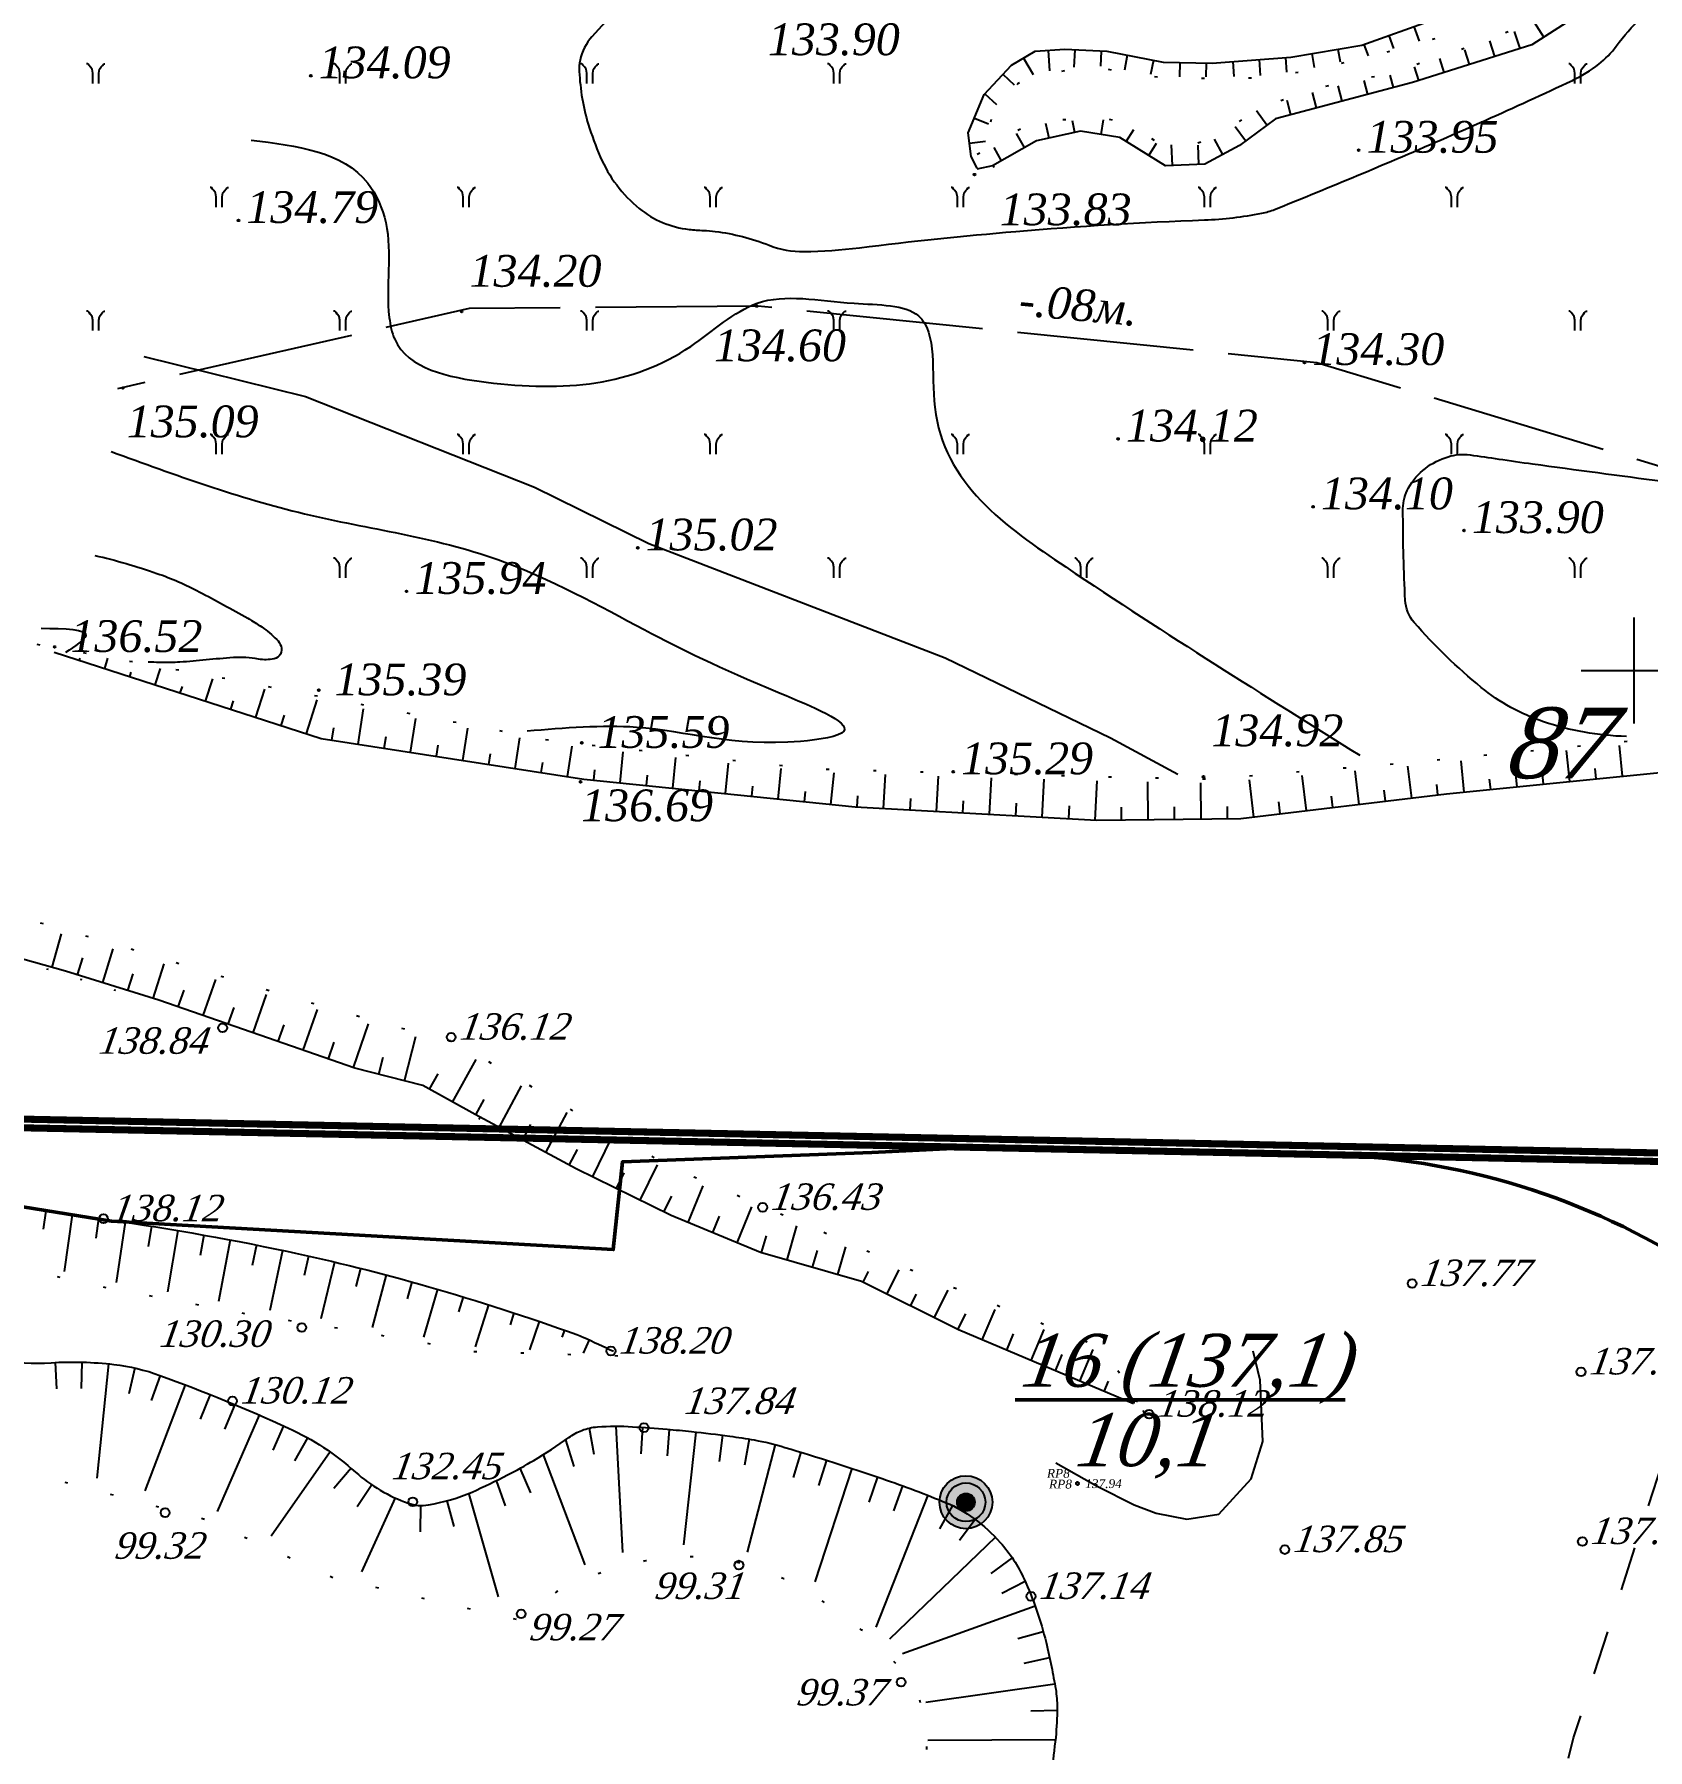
# Model space of a CAD drawing. Header units: millimetres. Extents: x 1400 to 4853, y -623 to 1865.
# Drawn here: x 3026 to 3080.8, y 1696.6 to 1754.9 of the extents above; entities that cross this region are included whole.
import ezdxf
from ezdxf.enums import TextEntityAlignment as Align

# ---------------------------------------------------------------- set-up
doc = ezdxf.new("R2010")
doc.units = ezdxf.units.MM
for name, pattern in [('ADOT1', [1.6, 0.1, -1.5]), ('AHIDDEN2', [3, 1.5, -1.5]), ('KONTUR', [1.5, 0, -1.5])]:
    doc.linetypes.add(name, pattern=pattern)
for name, color, linetype in [('01_Північ', 7, 'Continuous'), ('02_Горизонт_100', 7, 'Continuous'), ('02_Горизонт_112', 7, 'Continuous'), ('CONT-MNR', 7, 'Continuous'), ('NOMERA', 7, 'Continuous'), ('ВЫСОТЫ', 7, 'Continuous'), ('Карьер', 7, 'Continuous'), ('кресты', 7, 'Continuous'), ('НОМЕРА', 7, 'Continuous'), ('ПИКЕТЫ', 7, 'Continuous'), ('РАСТИТ', 7, 'Continuous'), ('Скважины', 7, 'Continuous'), ('ТОЧКИ', 7, 'Continuous')]:
    doc.layers.add(name, color=color, linetype=linetype)
doc.styles.add('grad', font='timesi.ttf')
doc.styles.add('russ', font='timesi.ttf')
doc.styles.add('universw', font='timesi.ttf', dxfattribs={"oblique": 10})

# ---------------------------------------------------------------- blocks, each defined once
blk = doc.blocks.new('A$C29341465')
at = {"color": 0, "linetype": 'ByBlock', "lineweight": -2}
for p, q in [((0.5, 1.25), (0, 1.25)), ((1.24, 2), (1.24, 2.5)), ((1.24, 0.5), (1.24, 0)), ((2, 1.25), (2.5, 1.25))]:
    blk.add_line(p, q, dxfattribs=at)
blk.add_circle((1.24, 1.25), 0.75, dxfattribs=at)
blk = doc.blocks.new('point_s')
at = {"color": 0, "xscale": 0.2, "yscale": 0.2, "zscale": 0.2}
blk.add_blockref('A$C29341465', (-0.25, -0.25), dxfattribs=at)
at = {"layer": 'NOMERA', "color": 1, "style": 'russ'}
blk.add_attdef('NN', text='', height=1, dxfattribs=at).set_placement((-2.16, 0.35), align=Align.BOTTOM_CENTER)
at = {"layer": 'ВЫСОТЫ', "color": 1, "style": 'russ'}
blk.add_attdef('H_VER', (0.88, -0.52), '', height=1, dxfattribs=at)
at = {"layer": 'ВЫСОТЫ', "color": 0, "style": 'russ'}
blk.add_attdef('H_ZEM', (1.19, -1.98), '', height=1, dxfattribs=at)
at = {"layer": 'НОМЕРА', "color": 1, "linetype": 'Continuous', "style": 'russ'}
blk.add_attdef('NAZV', text='', height=1, dxfattribs=at).set_placement((-0.62, -0.07), align=Align.MIDDLE_RIGHT)
at = {"layer": 'ТОЧКИ', "style": 'russ'}
for tag, p in [('T_ST--T_OR', (-0.02, -4.67)), ('H_ST-I-Z', (-0.02, -7.21)), ('S-G_UG-V_UG-V', (0.02, -9.54))]:
    blk.add_attdef(tag, text='', height=1, dxfattribs=at).set_placement(p, align=Align.CENTER)
blk = doc.blocks.new('403')
at = {"color": 0, "linetype": 'Continuous'}
for p, q in [((-0.45, 1.11), (-0.52, 1.11)), ((-0.38, 1.02), (-0.45, 1.11)), ((-0.31, 0.94), (-0.38, 1.02)), ((0.31, 0.94), (0.38, 1.02)), ((0.38, 1.02), (0.45, 1.11)), ((0.45, 1.11), (0.52, 1.11)), ((-0.21, 0.81), (-0.31, 0.94)), ((-0.17, 0.59), (-0.21, 0.81)), ((-0.17, 0), (-0.17, 0.59)), ((0.17, 0.59), (0.21, 0.81)), ((0.17, 0), (0.17, 0.59)), ((0.21, 0.81), (0.31, 0.94))]:
    blk.add_line(p, q, dxfattribs=at)

msp = doc.modelspace()

# ---------------------------------------------------------------- hatches: boundary and pattern name
at = {"layer": 'Скважины', "linetype": 'Continuous'}
for color, points in [(0, [(3058.5379, 1705.0329, 1), (3056.7379, 1705.0329, 1)]), (7, [(3057.9379, 1705.0329, 1), (3057.3379, 1705.0329, 1)])]:
    msp.add_hatch(color=color, dxfattribs=at).paths.add_polyline_path(points)

# ---------------------------------------------------------------- linework, layer by layer
at = {"linetype": 'Continuous'}
for p, q in [((3026.4107, 1723.1822), (3026.3927, 1723.1249)), ((3026.9832, 1723.0025), (3026.9832, 1723.0025)), ((3027.5556, 1722.8227), (3027.5376, 1722.7655)), ((3028.1281, 1722.643), (3028.1281, 1722.643)), ((3028.7005, 1722.4633), (3028.6825, 1722.406)), ((3029.2716, 1722.2794), (3029.2716, 1722.2794)), ((3041.1072, 1718.0956), (3041.0777, 1718.0433)), ((3041.6298, 1717.8009), (3041.6298, 1717.8009)), ((3042.1524, 1717.5061), (3042.123, 1717.4539)), ((3042.6751, 1717.2114), (3042.6751, 1717.2114))]:
    msp.add_line(p, q, dxfattribs=at)
at = {"color": 6, "linetype": 'Continuous', "lineweight": 60, "flags": 128}
msp.add_lwpolyline([(3144.4144, 1622.5005, 0.24, 0.24, 0), (3032.8199, 1555.7907, 0.24, 0.24, 0), (3018.8744, 1523.7908, 0.24, 0.24, 0), (2987.3207, 1481.6199, 0.24, 0.24, 0), (2991.6614, 1385.4672, 0.24, 0.24, 0), (2843.9613, 1431.7361, 0.24, 0.24, 0), (2695.2589, 1447.0788, 0.24, 0.24, 0), (2711.2688, 1628.8933, 0.24, 0.24, 0), (2712.5497, 1675.7396, 0, 0, 0), (2806.1021, 1678.0284, 0.24, 0.24, 0), (2909.7376, 1712.7799, 0.24, 0.24, 0), (2967.6908, 1719.2535, 0.24, 0.24, 0), (3085.4663, 1716.8193, 0.24, 0.24, 0), (3121.1623, 1734.8067, 0.24, 0.24, 0), (3144.4153, 1734.688, 0.24, 0.24, 0)], format="xyseb", dxfattribs=at)
at = {"color": 1, "linetype": 'Continuous', "lineweight": 211, "const_width": 0.24, "flags": 128}
msp.add_lwpolyline([(2712.8418, 1675.4467), (2806.1546, 1677.7296), (2909.8027, 1712.4853), (2967.7044, 1718.9532), (3084.808, 1716.5431), (3133.365, 1615.9104), (3032.5835, 1555.9992), (3018.6133, 1523.9427), (2987.0162, 1481.7136), (2991.3424, 1385.8815), (2844.0222, 1432.0314), (2695.5837, 1447.3469), (2711.5685, 1628.8761)], close=True, dxfattribs=at)
at = {"color": 7, "linetype": 'Continuous', "lineweight": 50, "flags": 128}
msp.add_lwpolyline([(2977.3889, 1715.0719), (2979.1251, 1715.489), (2980.539, 1716.1714), (2990.4178, 1717.3353), (2995.8923, 1718.8328), (3000.4184, 1718.9315), (3006.7358, 1718.3419), (3013.0438, 1717.6714), (3020.1149, 1716.1143), (3023.667, 1715.3858), (3028.5787, 1714.5847), (3045.6437, 1713.6242), (3045.9608, 1716.6074), (3054.4399, 1716.9194), (3057.8919, 1717.0971), (3069.8097, 1716.8518, -0.2823255), (3091.3272, 1703.0323)], format="xyb", dxfattribs=at)
at = {"layer": '01_Північ', "color": 32, "linetype": 'Continuous'}
for p, q in [((3072.0226, 1754.8987), (3072.1825, 1754.4557)), ((3072.8709, 1755.2048), (3073.0507, 1754.7068)), ((3076.4822, 1754.453), (3076.2975, 1755.0381)), ((3077.2887, 1754.8386), (3076.9679, 1755.3394)), ((3060.4363, 1754.3907), (3060.4827, 1753.6942)), ((3061.3365, 1754.4122), (3061.3093, 1753.8262)), ((3062.2374, 1754.3703), (3062.2132, 1753.8504)), ((3063.1263, 1754.2277), (3063.0275, 1753.7153)), ((3069.3991, 1754.2802), (3069.4773, 1753.8152)), ((3070.2884, 1754.4297), (3070.3612, 1753.9969)), ((3071.1743, 1754.5925), (3071.3143, 1754.2046)), ((3074.7621, 1753.9101), (3074.6059, 1754.405)), ((3075.6222, 1754.1815), (3075.4529, 1754.7178)), ((3059.5977, 1754.1306), (3059.9267, 1753.5664)), ((3064.0118, 1754.0569), (3063.9189, 1753.5751)), ((3064.9075, 1753.9822), (3064.8977, 1753.49)), ((3065.8092, 1753.9641), (3065.7998, 1753.4959)), ((3066.709, 1754.0123), (3066.7468, 1753.5089)), ((3067.6084, 1754.0797), (3067.6491, 1753.5362)), ((3068.5077, 1754.1471), (3068.5445, 1753.6559)), ((3073.042, 1753.3672), (3072.8961, 1753.8297)), ((3073.9021, 1753.6386), (3073.751, 1754.1173)), ((3058.8967, 1753.5786), (3059.2836, 1753.2173)), ((3070.4293, 1752.6655), (3070.2908, 1753.1899)), ((3071.3012, 1752.8959), (3071.1758, 1753.3708)), ((3072.1732, 1753.1263), (3072.0607, 1753.552)), ((3058.2811, 1752.9195), (3058.6742, 1752.5524)), ((3068.6855, 1752.2048), (3068.5578, 1752.6879)), ((3069.5574, 1752.4351), (3069.4178, 1752.9633)), ((3057.9267, 1752.0929), (3058.4054, 1751.8964)), ((3060.464, 1751.4108), (3060.3571, 1751.9098)), ((3061.3458, 1751.5996), (3061.2608, 1751.9965)), ((3062.2345, 1751.5285), (3062.3146, 1752.0295)), ((3067.873, 1751.8503), (3067.5134, 1752.3372)), ((3059.6332, 1751.0883), (3059.3615, 1751.564)), ((3063.0898, 1751.2917), (3063.3468, 1751.706)), ((3066.375, 1750.8526), (3066.0892, 1751.377)), ((3067.1476, 1751.3145), (3066.7962, 1751.7902)), ((3057.7631, 1751.2347), (3058.2992, 1751.3018)), ((3058.85, 1750.6411), (3058.5945, 1751.0885)), ((3063.8562, 1750.8163), (3064.1147, 1751.233)), ((3064.6576, 1750.4737), (3064.6295, 1751.1759)), ((3065.5587, 1750.5097), (3065.5325, 1751.1647))]:
    msp.add_line(p, q, dxfattribs=at)
at = {"layer": '01_Північ', "color": 7, "linetype": 'Continuous'}
for p, q in [((3027.4929, 1733.6515), (3027.5193, 1733.7334)), ((3028.3501, 1733.3753), (3028.4624, 1733.7238)), ((3029.2073, 1733.0991), (3029.2558, 1733.2496)), ((3030.0645, 1732.8229), (3030.2431, 1733.3772)), ((3030.9217, 1732.5467), (3030.9922, 1732.7657)), ((3031.7788, 1732.2705), (3032.0237, 1733.0305)), ((3033.4932, 1731.7181), (3033.8009, 1732.673)), ((3032.636, 1731.9943), (3032.7283, 1732.2807)), ((3035.2076, 1731.1657), (3035.5769, 1732.312)), ((3034.3504, 1731.4419), (3034.4632, 1731.7921)), ((3036.9681, 1730.8077), (3037.1548, 1732.0091)), ((3038.7478, 1730.531), (3038.9261, 1731.6778)), ((3036.0782, 1730.9461), (3036.1418, 1731.3556)), ((3037.8579, 1730.6694), (3037.9188, 1731.0608)), ((3040.5276, 1730.2543), (3040.6974, 1731.3465)), ((3042.3074, 1729.9777), (3042.4687, 1731.0153)), ((3039.6377, 1730.3927), (3039.6957, 1730.7659)), ((3041.4175, 1730.116), (3041.4727, 1730.471)), ((3044.0872, 1729.701), (3044.2474, 1730.7316)), ((3045.8753, 1729.4888), (3045.983, 1730.5442)), ((3047.6671, 1729.3059), (3047.7741, 1730.3539)), ((3076.3784, 1729.3551), (3076.273, 1730.4098)), ((3078.1706, 1729.5342), (3078.0656, 1730.5847)), ((3079.9628, 1729.7133), (3079.8583, 1730.7597)), ((3043.1973, 1729.8393), (3043.2496, 1730.1761)), ((3044.9793, 1729.5803), (3045.0154, 1729.9333)), ((3046.7712, 1729.3974), (3046.807, 1729.7479)), ((3049.459, 1729.123), (3049.5652, 1730.1635)), ((3051.2508, 1728.94), (3051.3563, 1729.9732)), ((3053.0427, 1728.7571), (3053.152, 1729.8278)), ((3054.8381, 1728.6197), (3054.9012, 1729.7715)), ((3069.2201, 1728.5419), (3069.0753, 1729.7437)), ((3071.0083, 1728.7574), (3070.8707, 1729.8999)), ((3072.7966, 1728.9729), (3072.666, 1730.0561)), ((3074.5861, 1729.176), (3074.4803, 1730.2348)), ((3077.2745, 1729.4447), (3077.2394, 1729.7955)), ((3079.0667, 1729.6238), (3079.0318, 1729.9733)), ((3048.563, 1729.2144), (3048.5986, 1729.5625)), ((3050.3549, 1729.0315), (3050.3902, 1729.3771)), ((3052.1467, 1728.8486), (3052.1818, 1729.1917)), ((3056.6365, 1728.5212), (3056.7021, 1729.7176)), ((3058.435, 1728.4226), (3058.503, 1729.6638)), ((3060.2335, 1728.3241), (3060.3039, 1729.6099)), ((3062.0319, 1728.2255), (3062.1048, 1729.5562)), ((3063.8329, 1728.2409), (3063.82, 1729.5239)), ((3065.634, 1728.2591), (3065.6216, 1729.49)), ((3067.4319, 1728.3264), (3067.2799, 1729.5876)), ((3071.9024, 1728.8651), (3071.8577, 1729.2361)), ((3073.6907, 1729.0806), (3073.6479, 1729.4353)), ((3075.4822, 1729.2656), (3075.447, 1729.6178)), ((3053.9388, 1728.669), (3053.9595, 1729.0455)), ((3055.7373, 1728.5705), (3055.7588, 1728.9618)), ((3057.5358, 1728.4719), (3057.558, 1728.8782)), ((3059.3342, 1728.3734), (3059.3573, 1728.7945)), ((3061.1327, 1728.2748), (3061.1566, 1728.7109)), ((3062.9324, 1728.2318), (3062.928, 1728.6682)), ((3064.7335, 1728.25), (3064.7292, 1728.669)), ((3066.5345, 1728.2682), (3066.5303, 1728.6875)), ((3068.326, 1728.4342), (3068.2765, 1728.8447)), ((3070.1142, 1728.6496), (3070.0671, 1729.0404))]:
    msp.add_line(p, q, dxfattribs=at)
at = {"layer": '01_Північ', "linetype": 'Continuous'}
for p, q in [((3026.4107, 1723.1822), (3026.3927, 1723.1249)), ((3026.9832, 1723.0025), (3026.9832, 1723.0025)), ((3027.5556, 1722.8227), (3027.5376, 1722.7655)), ((3028.1281, 1722.643), (3028.1281, 1722.643)), ((3028.7005, 1722.4633), (3028.6825, 1722.406)), ((3029.2716, 1722.2794), (3029.2716, 1722.2794)), ((3041.1072, 1718.0956), (3041.0777, 1718.0433)), ((3041.6298, 1717.8009), (3041.6298, 1717.8009)), ((3042.1524, 1717.5061), (3042.123, 1717.4539)), ((3042.6751, 1717.2114), (3042.6751, 1717.2114))]:
    msp.add_line(p, q, dxfattribs=at)
at = {"layer": '01_Північ', "color": 32, "linetype": 'Continuous', "flags": 128}
for points in [[(3058.02, 1750.3838), (3057.8193, 1750.7849), (3057.719, 1751.587), (3058.2541, 1752.8905), (3059.1905, 1753.8932), (3059.9931, 1754.3611), (3060.9963, 1754.428), (3062.4343, 1754.3611), (3064.3405, 1753.9935), (3066.0127, 1753.9601), (3068.688, 1754.1606), (3071.1027, 1754.5667), (3073.5105, 1755.4357), (3075.9518, 1756.1041), (3077.0554, 1756.9063), (3078.0587, 1759.8141), (3078.46, 1762.4211), (3078.9653, 1766.0416), (3079.4335, 1769.317), (3080.0689, 1771.0885), (3081.2059, 1772.5925)], [(3081.5919, 1763.7207), (3080.6292, 1758.8564), (3079.8804, 1757.1459), (3078.9712, 1755.9165), (3076.8853, 1754.5802), (3072.8206, 1753.2973), (3068.1675, 1752.0679), (3066.9374, 1751.1592), (3065.7608, 1750.5178), (3064.4237, 1750.4643), (3062.8727, 1751.4265), (3061.5356, 1751.6403), (3060.038, 1751.3196), (3058.5405, 1750.4643), (3058.0057, 1750.3574)]]:
    msp.add_lwpolyline(points, dxfattribs=at)
at = {"layer": '01_Північ', "color": 32, "linetype": 'ADOT1', "flags": 128}
msp.add_lwpolyline([(3058.594, 1750.4109), (3058.3392, 1751.3839), (3058.5759, 1752.3565), (3059.4175, 1753.2765), (3060.0488, 1753.5394), (3061.8372, 1753.8548), (3063.7309, 1753.5394), (3064.7829, 1753.4342), (3067.5445, 1753.4605), (3069.0436, 1753.6708), (3071.174, 1754.1176), (3073.7089, 1754.8311), (3074.8136, 1755.278), (3076.2075, 1755.6985), (3076.9439, 1756.2505), (3078.2087, 1758.201), (3078.5243, 1759.857), (3079.1304, 1761.6518), (3079.2356, 1763.334), (3079.3934, 1764.9638), (3079.6038, 1766.462), (3079.8931, 1768.1706), (3080.21, 1769.8368), (3080.5519, 1770.8619), (3081.1042, 1771.7556), (3081.7091, 1771.9133), (3081.8143, 1771.703), (3081.4724, 1771.4402), (3081.1568, 1770.4676), (3080.8412, 1768.759), (3081.0775, 1765.438), (3080.867, 1762.5728), (3080.2436, 1759.662), (3079.6173, 1757.3667), (3078.7314, 1756.4077), (3076.7132, 1755.2717), (3074.7823, 1754.5256), (3072.045, 1753.5982), (3069.818, 1753.1577), (3067.4751, 1752.3926), (3066.3848, 1751.558), (3065.4569, 1751.2102), (3064.1346, 1751.2798), (3063.2454, 1751.8328), (3062.3871, 1752.0879), (3060.7168, 1752.0183), (3059.7425, 1751.8792), (3058.6522, 1751.1837), (3057.4228, 1750.5345)], dxfattribs=at)
at = {"layer": '01_Північ', "color": 30}
for points in [[(3046.8503, 1756.6677, 0.0435068), (3044.9198, 1754.856, 0.13163), (3044.5186, 1754.0632, 0.0649124), (3044.4885, 1753.6728, 0.0276191), (3044.5872, 1752.761, 0.0345192), (3044.7954, 1751.8798, 0.0264825), (3045.2044, 1750.7734, 0.1201632), (3046.529, 1749.0169, 0.1449112), (3048.2218, 1748.306, 0.0185046), (3048.715, 1748.27, -0.0228942), (3049.1133, 1748.2374, -0.0618839), (3050.9446, 1747.7679, 0.0975804), (3052.1308, 1747.552, 0.0271976), (3054.0139, 1747.682, -0.0095959), (3059.3314, 1748.2374, -0.0120906), (3065.7489, 1748.6275, 0.0396735), (3067.6979, 1748.8543, 0.0469697), (3068.1352, 1748.9843, 0.0047523), (3072.2926, 1750.7048, 0.0091386), (3078.2647, 1753.373, 0.0569595), (3079.161, 1753.9252, 0.0685233), (3079.7533, 1754.5386, -0.0454187), (3080.6011, 1755.5016, -0.0370929)], [(3080.1017, 1731.0657, -0.0755276), (3077.2774, 1731.5663, -0.0897721), (3075.1608, 1732.7371, -0.0423221), (3072.8825, 1734.9414, -0.1683628), (3072.5763, 1735.6999, -0.0059441), (3072.5199, 1737.1742, -0.0062078), (3072.5003, 1738.5868, -0.0003735), (3072.5002, 1738.7327, -0.0006643), (3072.5003, 1738.8147, -0.1268445), (3072.6829, 1739.5154, -0.1035841), (3073.2604, 1740.1822, -0.0900654), (3074.04, 1740.5791, -0.1063842), (3074.7807, 1740.638, -0.0042274), (3075.7543, 1740.4997, 0.0035636), (3076.9091, 1740.3341, 0.001242), (3081.3405, 1739.7421, 0.0269688)], [(3028.0146, 1737.2205, -0.0270873), (3030.1291, 1736.6115, -0.0380333), (3031.5671, 1735.9855, -0.0065971), (3033.2164, 1735.0849, -0.0221836), (3033.6908, 1734.7892, -0.0458786), (3034.2007, 1734.3655, -0.1118711), (3034.3473, 1734.1331, -0.2130483), (3034.3261, 1733.8683, -0.2143084), (3034.1156, 1733.7086, -0.1039503), (3033.5777, 1733.6981, 0.0650815), (3032.7255, 1733.7472, 0.0063573), (3031.8, 1733.6683, -0.0066165), (3030.9106, 1733.5929, -0.0178412), (3030.5789, 1733.581, -0.0079005), (3029.8295, 1733.5929)]]:
    msp.add_lwpolyline(points, format="xyb", dxfattribs=at)
at = {"layer": '01_Північ', "color": 7, "linetype": 'Continuous'}
for points in [[(3040.7398, 1745.6159), (3037.9091, 1744.9704)], [(3043.8363, 1745.641), (3040.7398, 1745.6159)], [(3050.5606, 1745.6956), (3045.0363, 1745.6508)], [(3051.0337, 1745.6477), (3050.5606, 1745.6956)], [(3058.1971, 1744.9227), (3052.2276, 1745.5269)], [(3036.7391, 1744.7035), (3030.8893, 1743.3695)], [(3065.3605, 1744.1977), (3059.391, 1744.8019)], [(3069.5668, 1743.772), (3066.5544, 1744.0769)], [(3072.4115, 1742.9109), (3069.5668, 1743.772)], [(3029.7194, 1743.1026), (3028.7907, 1742.8908)], [(3079.3027, 1740.8248), (3073.5601, 1742.5632)], [(3086.1939, 1738.7388), (3080.4512, 1740.4772)]]:
    msp.add_lwpolyline(points, dxfattribs=at)
at = {"layer": '01_Північ', "color": 30}
msp.add_lwpolyline([(3029.682, 1743.9881), (3035.1811, 1742.6295), (3042.9664, 1739.5419), (3046.8591, 1737.6275), (3056.9306, 1733.7371), (3062.5533, 1731.0199), (3064.8395, 1729.7849)], dxfattribs=at)
at = {"layer": '01_Північ', "color": 7, "linetype": 'ADOT1', "flags": 128}
msp.add_lwpolyline([(3026.0453, 1734.2026), (3032.4934, 1733.0348), (3043.6153, 1730.9155), (3052.5301, 1729.964), (3062.094, 1729.7045), (3065.9615, 1729.6193), (3072.7125, 1730.1816), (3083.3778, 1731.2196), (3086.7966, 1731.5224), (3092.8119, 1731.0899), (3095.2786, 1730.9169), (3097.4424, 1729.2301)], dxfattribs=at)
at = {"layer": '01_Північ', "color": 7, "linetype": 'Continuous', "flags": 128}
msp.add_lwpolyline([(3026.6358, 1733.9277), (3035.7129, 1731.0029), (3044.6412, 1729.6148), (3053.8671, 1728.6729), (3062.0756, 1728.2231), (3066.9862, 1728.2727), (3073.98, 1729.1155), (3085.8989, 1730.3065), (3089.4702, 1730.5048), (3096.9104, 1729.1168)], dxfattribs=at)
at = {"layer": '01_Північ', "linetype": 'AHIDDEN2', "flags": 128}
msp.add_lwpolyline([(3128.0151, 1607.5797), (3120.4457, 1609.0592), (3110.5727, 1610.4564), (3100.5351, 1612.4289), (3094.529, 1614.0727), (3089.0522, 1615.4615), (3080.7643, 1623.2149), (3070.3802, 1629.9189), (3064.2068, 1634.7074), (3063.5531, 1635.2153), (3064.8604, 1642.1078), (3068.1133, 1657.9445), (3071.9456, 1671.9814), (3078.3015, 1697.0208), (3084.2395, 1715.409)], dxfattribs=at)
at = {"layer": '01_Північ', "color": 7}
for centre in [(3035.3607, 1753.5301, 40.227), (3070.9937, 1751.0001, 40.185), (3057.9293, 1750.1695, 40.149), (3032.8995, 1748.6106, 40.437), (3040.491, 1745.5157, 40.26), (3050.5255, 1745.698, 40.38), (3069.1499, 1743.7822, 40.29), (3028.9645, 1742.9133, 40.527), (3062.8112, 1741.1813, 40.17), (3069.4431, 1738.8758, 40.23), (3074.5757, 1738.0689, 40.17), (3046.4768, 1737.479, 40.506), (3038.6159, 1736.0014, 40.782), (3026.6487, 1734.1122, 40.956), (3035.6285, 1732.6398, 40.617), (3044.5732, 1730.8518, 40.677), (3057.2067, 1729.868, 40.587), (3044.5334, 1729.5236, 41.007), (3065.7171, 1729.6948, 40.476)]:
    msp.add_circle(centre, 0.03, dxfattribs=at)
at = {"layer": '01_Північ', "color": 7, "linetype": 'Continuous'}
for centre in [(3072.8099, 1712.4682), (3078.5549, 1709.4635)]:
    msp.add_circle(centre, 0.15, dxfattribs=at)
at = {"layer": '01_Північ', "color": 30}
for points in [[(3033.3305, 1751.3426), (3037.2965, 1749.8791), (3037.9067, 1748.5375), (3038.0287, 1745.3055), (3038.2117, 1744.5737), (3041.3236, 1743.1101), (3048.2794, 1744.3298), (3050.5369, 1745.7933), (3053.8318, 1745.7933), (3056.0284, 1745.3665), (3056.5775, 1742.2564), (3061.0317, 1736.8291), (3071.0383, 1730.4261)], [(3028.5717, 1740.7547), (3035.1449, 1738.6369), (3041.7181, 1737.0809), (3046.6912, 1734.7038), (3051.3184, 1732.5428), (3053.4807, 1731.2462), (3052.0103, 1730.9005), (3046.4318, 1731.3759), (3042.7127, 1731.2462)]]:
    msp.add_spline(points, degree=3, dxfattribs=at)
at = {"layer": '01_Північ'}
msp.add_spline([(3026.1933, 1734.7471), (3027.7068, 1734.4877), (3027.0149, 1733.9259)], degree=3, dxfattribs=at)
at = {"layer": '02_Горизонт_100', "color": 0, "linetype": 'Continuous'}
for p, q in [((3026.6636, 1709.7839), (3026.7085, 1708.8851)), ((3027.5702, 1709.7951), (3027.5474, 1708.8954)), ((3028.4751, 1709.738), (3028.0821, 1705.8486)), ((3029.3704, 1709.5973), (3029.1737, 1708.719)), ((3030.2399, 1709.3418), (3029.9313, 1708.4963)), ((3031.0894, 1709.0244), (3029.7112, 1705.4193)), ((3031.934, 1708.6941), (3031.5998, 1707.8585)), ((3032.7735, 1708.351), (3032.4266, 1707.5205)), ((3033.6076, 1707.9951), (3032.1806, 1704.7199)), ((3034.4362, 1707.6266), (3034.0642, 1706.8071)), ((3045.733, 1707.6176), (3045.9639, 1703.3278)), ((3046.6427, 1707.5769), (3046.5807, 1706.679)), ((3035.2481, 1707.2232), (3034.8092, 1706.4375)), ((3044.017, 1707.1502), (3044.3001, 1706.2514)), ((3044.8261, 1707.5531), (3044.9833, 1706.6643)), ((3047.5509, 1707.5079), (3047.4757, 1706.6111)), ((3048.4574, 1707.4197), (3048.0373, 1703.5899)), ((3049.3618, 1707.3117), (3049.2465, 1706.4191)), ((3050.263, 1707.1798), (3050.113, 1706.2924)), ((3051.154, 1706.9922), (3050.1957, 1703.3303)), ((3036.0165, 1706.7421), (3034.0153, 1703.8756)), ((3043.2584, 1706.6463), (3044.673, 1702.9046)), ((3052.0273, 1706.7335), (3051.7621, 1705.8734)), ((3052.8964, 1706.461), (3052.6231, 1705.6035)), ((3036.7329, 1706.1867), (3036.1466, 1705.5039)), ((3042.4726, 1706.1859), (3042.8319, 1705.3566)), ((3053.7629, 1706.1803), (3052.4944, 1702.3272)), ((3054.6267, 1705.8913), (3054.3372, 1705.0392)), ((3037.4401, 1705.6202), (3036.9346, 1704.8755)), ((3040.7363, 1705.3034), (3041.7284, 1701.8167)), ((3041.664, 1705.7668), (3041.9671, 1704.9128)), ((3056.3385, 1705.2687), (3054.5793, 1700.784)), ((3055.4863, 1705.5902), (3055.1789, 1704.7444)), ((3038.2301, 1705.1771), (3037.0887, 1702.6616)), ((3039.0939, 1704.9231), (3039.0735, 1704.0233)), ((3039.9842, 1705.0817), (3040.2198, 1704.2131)), ((3057.1797, 1704.9198), (3056.7379, 1704.1329)), ((3057.957, 1704.448), (3057.4175, 1703.7276)), ((3058.6394, 1703.846), (3055.0435, 1700.3741)), ((3059.2131, 1703.1401), (3058.487, 1702.6069)), ((3059.6521, 1702.3434), (3058.8531, 1701.9255)), ((3059.9934, 1701.4992), (3055.4785, 1699.8736)), ((3060.2686, 1700.6311), (3059.4009, 1700.3923)), ((3060.4824, 1699.7458), (3059.6031, 1699.5538)), ((3060.659, 1698.8523), (3056.2731, 1698.2255)), ((3060.7405, 1697.9469), (3059.8402, 1697.9274))]:
    msp.add_line(p, q, dxfattribs=at)
at = {"layer": '02_Горизонт_100', "color": 0, "linetype": 'Continuous', "flags": 128}
msp.add_lwpolyline([(3040.8414, 1705.3758, 0.0115484), (3042.0488, 1705.9607, 0.0151859), (3042.942, 1706.4539, 0.0222164), (3044.1352, 1707.2345, -0.0627027), (3044.5804, 1707.4768, -0.0756513), (3045.104, 1707.5951, -0.0337718), (3046.3008, 1707.5996, -0.0043913), (3047.4752, 1707.5142, -0.0061824), (3048.3079, 1707.4359, -0.0068944), (3049.6056, 1707.2796, -0.0106985), (3050.4379, 1707.1495, -0.0291868), (3051.4846, 1706.8991, -0.009037), (3054.7911, 1705.8353, -0.0077918), (3055.9165, 1705.431, -0.0082862), (3056.962, 1705.017, -0.0597248), (3057.9087, 1704.4837, -0.0534586), (3058.8053, 1703.6666, -0.073927), (3059.6175, 1702.4197, -0.0482176), (3060.3618, 1700.2704, -0.0086236), (3060.5455, 1699.4479, -0.0092406), (3060.6895, 1698.6746, -0.0414148), (3060.741, 1698.0531, -0.0253805), (3060.6895, 1697.0378)], format="xyb", dxfattribs=at)
at = {"layer": '02_Горизонт_100', "color": 0, "linetype": 'ADOT1', "flags": 128}
msp.add_lwpolyline([(3056.3066, 1696.6287, 0.0686668), (3056.0679, 1698.3052, 0.1138179), (3055.5693, 1699.2065, 0.0165189), (3054.4867, 1700.3344, 0.0306951), (3053.849, 1700.8842, 0.0115681), (3052.8365, 1701.6177, 0.0172101), (3052.1286, 1702.0708, 0.0371353), (3051.1302, 1702.5664, 0.03235), (3049.9167, 1702.971, 0.048237), (3048.7677, 1703.1574, 0.0403475), (3047.3771, 1703.1347, 0.0359992), (3046.6055, 1703.0031, 0.0156992), (3044.8785, 1702.5209, 0.0552251), (3043.8944, 1702.0885, 0.0362904), (3042.5437, 1701.1706)], format="xyb", dxfattribs=at)
at = {"layer": '02_Горизонт_100', "flags": 128}
msp.add_lwpolyline([(3060.6971, 1696.9578), (3056.3458, 1696.9304)], dxfattribs=at)
at = {"layer": '02_Горизонт_100', "color": 7, "linetype": 'Continuous'}
for centre in [(3035.0527, 1710.9737), (3032.6967, 1708.4738), (3046.6893, 1707.5689), (3030.4049, 1704.6779), (3038.827, 1705.0484), (3049.9185, 1702.8966), (3059.8494, 1701.8328), (3042.5123, 1701.2362), (3055.4337, 1698.9141)]:
    msp.add_circle(centre, 0.15, dxfattribs=at)
at = {"layer": '02_Горизонт_112', "color": 0, "linetype": 'Continuous'}
for p, q in [((3026.6636, 1709.7839), (3026.7085, 1708.8851)), ((3027.5702, 1709.7951), (3027.5474, 1708.8954)), ((3028.4751, 1709.738), (3028.0821, 1705.8486)), ((3029.3704, 1709.5973), (3029.1737, 1708.719)), ((3030.2399, 1709.3418), (3029.9313, 1708.4963)), ((3031.0894, 1709.0244), (3029.7112, 1705.4193)), ((3031.934, 1708.6941), (3031.5998, 1707.8585)), ((3032.7735, 1708.351), (3032.4266, 1707.5205)), ((3033.6076, 1707.9951), (3032.1806, 1704.7199)), ((3034.4362, 1707.6266), (3034.0642, 1706.8071)), ((3045.733, 1707.6176), (3045.9639, 1703.3278)), ((3046.6427, 1707.5769), (3046.5807, 1706.679)), ((3035.2481, 1707.2232), (3034.8092, 1706.4375)), ((3044.017, 1707.1502), (3044.3001, 1706.2514)), ((3044.8261, 1707.5531), (3044.9833, 1706.6643)), ((3047.5509, 1707.5079), (3047.4757, 1706.6111)), ((3048.4574, 1707.4197), (3048.0373, 1703.5899)), ((3049.3618, 1707.3117), (3049.2465, 1706.4191)), ((3050.263, 1707.1798), (3050.113, 1706.2924)), ((3051.154, 1706.9922), (3050.1957, 1703.3303)), ((3036.0165, 1706.7421), (3034.0153, 1703.8756)), ((3043.2584, 1706.6463), (3044.673, 1702.9046)), ((3052.0273, 1706.7335), (3051.7621, 1705.8734)), ((3052.8964, 1706.461), (3052.6231, 1705.6035)), ((3036.7329, 1706.1867), (3036.1466, 1705.5039)), ((3042.4726, 1706.1859), (3042.8319, 1705.3566)), ((3053.7629, 1706.1803), (3052.4944, 1702.3272)), ((3054.6267, 1705.8913), (3054.3372, 1705.0392)), ((3037.4401, 1705.6202), (3036.9346, 1704.8755)), ((3040.7363, 1705.3034), (3041.7284, 1701.8167)), ((3041.664, 1705.7668), (3041.9671, 1704.9128)), ((3056.3385, 1705.2687), (3054.5793, 1700.784)), ((3055.4863, 1705.5902), (3055.1789, 1704.7444)), ((3038.2301, 1705.1771), (3037.0887, 1702.6616)), ((3039.0939, 1704.9231), (3039.0735, 1704.0233)), ((3039.9842, 1705.0817), (3040.2198, 1704.2131)), ((3057.1797, 1704.9198), (3056.7379, 1704.1329)), ((3057.957, 1704.448), (3057.4175, 1703.7276)), ((3058.6394, 1703.846), (3055.0435, 1700.3741)), ((3059.2131, 1703.1401), (3058.487, 1702.6069)), ((3059.6521, 1702.3434), (3058.8531, 1701.9255)), ((3059.9934, 1701.4992), (3055.4785, 1699.8736)), ((3060.2686, 1700.6311), (3059.4009, 1700.3923)), ((3060.4824, 1699.7458), (3059.6031, 1699.5538)), ((3060.659, 1698.8523), (3056.2731, 1698.2255)), ((3060.7405, 1697.9469), (3059.8402, 1697.9274))]:
    msp.add_line(p, q, dxfattribs=at)
at = {"layer": '02_Горизонт_112', "color": 0, "linetype": 'Continuous', "flags": 128}
for points in [[(3040.8414, 1705.3758, 0.0115484), (3042.0488, 1705.9607, 0.0151859), (3042.942, 1706.4539, 0.0222164), (3044.1352, 1707.2345, -0.0627027), (3044.5804, 1707.4768, -0.0756513), (3045.104, 1707.5951, -0.0337718), (3046.3008, 1707.5996, -0.0043913), (3047.4752, 1707.5142, -0.0061824), (3048.3079, 1707.4359, -0.0068944), (3049.6056, 1707.2796, -0.0106985), (3050.4379, 1707.1495, -0.0291868), (3051.4846, 1706.8991, -0.009037), (3054.7911, 1705.8353, -0.0077918), (3055.9165, 1705.431, -0.0082862), (3056.962, 1705.017, -0.0597248), (3057.9087, 1704.4837, -0.0534586), (3058.8053, 1703.6666, -0.073927), (3059.6175, 1702.4197, -0.0482176), (3060.3618, 1700.2704, -0.0086236), (3060.5455, 1699.4479, -0.0092406), (3060.6895, 1698.6746, -0.0414148), (3060.741, 1698.0531, -0.0253805), (3060.6895, 1697.0378)], [(3060.6895, 1697.0378, 0.0177666), (3060.4653, 1694.6173, 0.0310361)]]:
    msp.add_lwpolyline(points, format="xyb", dxfattribs=at)
at = {"layer": '02_Горизонт_112', "color": 0, "linetype": 'ADOT1', "flags": 128}
msp.add_lwpolyline([(3056.3066, 1696.6287, 0.0686668), (3056.0679, 1698.3052, 0.1138179), (3055.5693, 1699.2065, 0.0165189), (3054.4867, 1700.3344, 0.0306951), (3053.849, 1700.8842, 0.0115681), (3052.8365, 1701.6177, 0.0172101), (3052.1286, 1702.0708, 0.0371353), (3051.1302, 1702.5664, 0.03235), (3049.9167, 1702.971, 0.048237), (3048.7677, 1703.1574, 0.0403475), (3047.3771, 1703.1347, 0.0359992), (3046.6055, 1703.0031, 0.0156992), (3044.8785, 1702.5209, 0.0552251), (3043.8944, 1702.0885, 0.0362904), (3042.5437, 1701.1706)], format="xyb", dxfattribs=at)
at = {"layer": '02_Горизонт_112', "flags": 128}
msp.add_lwpolyline([(3060.6971, 1696.9578), (3056.3458, 1696.9304)], dxfattribs=at)
at = {"layer": '02_Горизонт_112', "color": 7, "linetype": 'Continuous'}
for centre in [(3035.0527, 1710.9737), (3032.6967, 1708.4738), (3046.6893, 1707.5689), (3030.4049, 1704.6779), (3038.827, 1705.0484), (3049.9185, 1702.8966), (3059.8494, 1701.8328), (3042.5123, 1701.2362), (3055.4337, 1698.9141)]:
    msp.add_circle(centre, 0.15, dxfattribs=at)
at = {"layer": 'CONT-MNR', "color": 30, "linetype": 'Continuous', "elevation": 41.4, "flags": 128}
msp.add_lwpolyline([(3060.6943, 1706.3728), (3062.1048, 1705.5747), (3063.3623, 1704.9464), (3064.1101, 1704.6578), (3065.1467, 1704.454), (3066.2343, 1704.6238), (3067.3388, 1705.8294), (3067.7297, 1707.1029), (3067.6438, 1709.1847), (3067.4059, 1710.1695)], dxfattribs=at)
at = {"layer": 'Карьер', "linetype": 'Continuous'}
for p, q in [((3026.5597, 1723.2191), (3026.878, 1724.3606)), ((3027.423, 1722.965), (3027.6018, 1723.5377)), ((3028.2821, 1722.6968), (3028.6426, 1723.8514)), ((3030.0004, 1722.1604), (3030.3677, 1723.3372)), ((3029.1412, 1722.4286), (3029.32, 1723.0013)), ((3031.7034, 1721.5778), (3032.1291, 1722.8088)), ((3030.8528, 1721.872), (3031.0489, 1722.439)), ((3033.4046, 1720.9896), (3033.8546, 1722.2911)), ((3032.554, 1721.2837), (3032.7501, 1721.8508)), ((3035.1054, 1720.4003), (3035.5863, 1721.7878)), ((3034.255, 1720.695), (3034.4515, 1721.2619)), ((3036.8061, 1719.8108), (3037.3198, 1721.2931)), ((3035.9557, 1720.1056), (3036.1522, 1720.6725)), ((3038.5482, 1719.3587), (3038.9342, 1720.8614)), ((3037.6765, 1719.5826), (3037.8258, 1720.1638)), ((3040.1824, 1718.6367), (3040.9834, 1720.08)), ((3039.3955, 1719.0734), (3039.6866, 1719.598)), ((3040.9695, 1718.2002), (3041.2537, 1718.7286)), ((3041.7621, 1717.7738), (3042.5221, 1719.1868)), ((3043.3473, 1716.9211), (3044.0798, 1718.283)), ((3042.5547, 1717.3475), (3042.8389, 1717.8759)), ((3044.1399, 1716.4948), (3044.4241, 1717.0232)), ((3044.9434, 1716.0897), (3045.5888, 1717.4086)), ((3046.5603, 1715.2986), (3047.1499, 1716.5037)), ((3045.7519, 1715.6942), (3046.0156, 1716.2331)), ((3048.1934, 1714.5436), (3048.707, 1715.7884)), ((3047.3687, 1714.9031), (3047.6324, 1715.442)), ((3049.0253, 1714.2003), (3049.2542, 1714.755)), ((3049.8573, 1713.857), (3050.3619, 1715.0799)), ((3050.6905, 1713.5175), (3050.8567, 1714.094)), ((3051.5554, 1713.2683), (3051.8893, 1714.4272)), ((3052.4202, 1713.0191), (3052.5863, 1713.5956)), ((3053.285, 1712.7699), (3053.5568, 1713.7133)), ((3054.1456, 1712.51), (3054.3288, 1712.8768)), ((3054.9508, 1712.1079), (3055.3654, 1712.938)), ((3056.5611, 1711.3035), (3057.0285, 1712.2393)), ((3055.7559, 1711.7057), (3055.9581, 1712.1104)), ((3057.3662, 1710.9014), (3057.6343, 1711.4381)), ((3058.1948, 1710.55), (3058.6315, 1711.5855)), ((3059.024, 1710.2003), (3059.2572, 1710.7531)), ((3059.8533, 1709.8505), (3060.2985, 1710.906)), ((3060.6825, 1709.5007), (3060.9157, 1710.0536)), ((3061.5118, 1709.151), (3061.9655, 1710.2266)), ((3062.341, 1708.8012), (3062.4868, 1709.1467)), ((3063.1703, 1708.4514), (3063.2326, 1708.5991)), ((3063.4332, 1708.4304), (3063.445, 1708.4584))]:
    msp.add_line(p, q, dxfattribs=at)
at = {"layer": 'Карьер', "color": 7, "linetype": 'Continuous'}
for p, q in [((3026.3488, 1714.9341), (3026.2538, 1714.3149)), ((3027.2456, 1714.8011), (3026.97, 1712.8785)), ((3028.1436, 1714.6768), (3028.0535, 1714.0118)), ((3029.0413, 1714.5504), (3028.7419, 1712.5006)), ((3029.9376, 1714.4147), (3029.8293, 1713.7235)), ((3030.8325, 1714.2696), (3030.4825, 1712.1808)), ((3031.7258, 1714.1151), (3031.6012, 1713.4166)), ((3032.6174, 1713.9513), (3032.2213, 1711.8575)), ((3033.5073, 1713.7781), (3033.3684, 1713.0835)), ((3034.3953, 1713.5956), (3033.9636, 1711.5494)), ((3035.2812, 1713.4031), (3035.1323, 1712.7383)), ((3036.1646, 1713.1994), (3035.7059, 1711.2668)), ((3037.0453, 1712.9844), (3036.8897, 1712.3641)), ((3037.9232, 1712.7582), (3037.4507, 1710.9715)), ((3038.7981, 1712.5209), (3038.6396, 1711.9509)), ((3039.67, 1712.2726), (3039.197, 1710.6485)), ((3040.539, 1712.0141), (3040.3842, 1711.5043)), ((3041.405, 1711.7459), (3040.9543, 1710.3194)), ((3042.2679, 1711.468), (3042.1363, 1711.0672)), ((3043.1276, 1711.1803), (3042.7974, 1710.2116)), ((3043.984, 1710.883), (3043.8984, 1710.6409)), ((3044.827, 1710.5513), (3044.6198, 1710.099))]:
    msp.add_line(p, q, dxfattribs=at)
at = {"layer": 'Карьер', "linetype": 'KONTUR', "flags": 128}
msp.add_lwpolyline([(3063.7148, 1708.0656), (3062.3469, 1710.2331), (3056.4508, 1712.6362), (3047.5359, 1716.4529), (3043.7152, 1718.6676), (3040.2248, 1720.6937), (3038.1493, 1721.212), (3034.5174, 1722.2487), (3028.985, 1723.9087), (3024.7398, 1725.1338), (3021.5795, 1725.7935), (3019.4097, 1725.7935), (3016.3437, 1724.3799)], dxfattribs=at)
at = {"layer": 'Карьер', "flags": 128}
msp.add_lwpolyline([(3063.3326, 1708.383), (3057.3906, 1710.8892), (3054.0895, 1712.5381), (3050.6563, 1713.5274), (3047.6193, 1714.7805), (3044.3842, 1716.3634), (3040.951, 1718.2101), (3039.1684, 1719.1994), (3036.8576, 1719.793), (3033.6225, 1720.9142), (3030.1893, 1722.1014), (3027.0202, 1723.0907), (3024.1813, 1723.8821), (3021.4083, 1724.146), (3018.2392, 1724.146), (3016.7867, 1723.8821)], dxfattribs=at)
at = {"layer": 'Карьер', "color": 7, "linetype": 'Continuous', "flags": 128}
msp.add_lwpolyline([(3021.3482, 1715.8423, 0.0184092), (3028.0555, 1714.6886, -0.0190363), (3034.5406, 1713.5648, -0.0174732), (3039.3677, 1712.36, -0.0164324), (3044.4017, 1710.7341, -0.0202456), (3044.6245, 1710.6437, -0.0043081), (3045.6486, 1710.1679)], format="xyb", dxfattribs=at)
at = {"layer": 'Карьер', "color": 7, "linetype": 'ADOT1', "flags": 128}
msp.add_lwpolyline([(2958.4767, 1711.2395), (2962.5076, 1710.9711), (2967.7284, 1711.0861), (2971.8744, 1710.1274), (2975.1375, 1709.5905), (2979.1299, 1710.0507), (2985.2338, 1710.856), (2989.8404, 1711.3929), (2993.6524, 1712.0481), (2996.3013, 1712.7001), (2998.9885, 1712.9685), (3002.098, 1713.1602), (3005.4515, 1713.2729), (3011.5937, 1713.4263), (3016.3155, 1713.6948), (3019.3482, 1713.8481), (3023.5844, 1713.4242), (3028.4982, 1712.3121), (3033.22, 1711.4301), (3036.958, 1710.8498), (3040.912, 1710.1595), (3046.0177, 1710.0061)], dxfattribs=at)
at = {"layer": 'Карьер', "color": 0, "linetype": 'ADOT1', "flags": 128}
msp.add_lwpolyline([(3042.3492, 1701.0453), (3036.1295, 1702.4575), (3031.7945, 1704.4344), (3025.7632, 1706.0348), (3019.6377, 1706.8821), (3015.9623, 1708.2942), (3006.9154, 1709.1415), (3001.0726, 1709.6122), (2996.6507, 1709.1545), (2995.5758, 1708.9582)], dxfattribs=at)
at = {"layer": 'Карьер', "color": 0, "linetype": 'Continuous', "flags": 128}
msp.add_lwpolyline([(3024.7141, 1709.8548, 0.0522581), (3026.5281, 1709.7764, -0.0444166), (3028.662, 1709.7176, -0.0584181), (3030.2291, 1709.3457, -0.0198593), (3034.599, 1707.5524, -0.0755175), (3036.877, 1706.0603, 0.098943), (3038.6739, 1704.9993, 0.1277284), (3039.359, 1704.9429, 0.056114), (3040.8414, 1705.3758)], format="xyb", dxfattribs=at)
at = {"layer": 'Карьер', "color": 7, "linetype": 'Continuous'}
for centre in [(3032.3602, 1721.1595), (3040.1319, 1720.8422), (3050.7263, 1715.0581), (3028.3102, 1714.6714), (3045.5666, 1710.1728), (3063.8663, 1708.0269), (3068.4833, 1703.4225)]:
    msp.add_circle(centre, 0.15, dxfattribs=at)
at = {"layer": 'кресты', "color": 3, "linetype": 'Continuous'}
for p, q in [((3080.3623, 1731.5067), (3080.3623, 1735.1067)), ((3078.5623, 1733.3067), (3082.1623, 1733.3067))]:
    msp.add_line(p, q, dxfattribs=at)
at = {"layer": 'ПИКЕТЫ', "color": 7, "linetype": 'Continuous'}
for centre in [(3072.8099, 1712.4682), (3078.5549, 1709.4635), (3078.6015, 1703.6958)]:
    msp.add_circle(centre, 0.15, dxfattribs=at)
at = {"layer": 'РАСТИТ', "linetype": 'AHIDDEN2', "flags": 128}
msp.add_lwpolyline([(3128.0151, 1607.5797), (3120.4457, 1609.0592), (3110.5727, 1610.4564), (3100.5351, 1612.4289), (3094.529, 1614.0727), (3089.0522, 1615.4615), (3080.7643, 1623.2149), (3070.3802, 1629.9189), (3064.2068, 1634.7074), (3063.5531, 1635.2153), (3064.8604, 1642.1078), (3068.1133, 1657.9445), (3071.9456, 1671.9814), (3078.3015, 1697.0208), (3084.2395, 1715.409)], dxfattribs=at)
at = {"layer": 'Скважины', "color": 0, "linetype": 'Continuous', "lineweight": 50}
msp.add_line((3059.3143, 1708.5155), (3070.5335, 1708.5136), dxfattribs=at)
at = {"layer": 'Скважины', "color": 0, "linetype": 'Continuous'}
for radius in [0.9, 0.66, 0.3]:
    msp.add_circle((3057.6379, 1705.0329), radius, dxfattribs=at)
at = {"layer": 'Скважины', "color": 7, "linetype": 'Continuous'}
for centre in [(3057.6428, 1704.9927), (3057.7679, 1705.0078)]:
    msp.add_circle(centre, 0.15, dxfattribs=at)
at = {"layer": 'Скважины', "color": 7}
msp.add_circle((3057.6428, 1704.9927), 0.15, dxfattribs=at)

# ---------------------------------------------------------------- block references
at = {"color": 7, "xscale": 0.3, "yscale": 0.3, "zscale": 0.3}
msp.add_blockref('point_s', (3061.4293, 1705.6707), dxfattribs=at).add_auto_attribs({'NN': 'RP8', 'H_VER': '137.94', 'NAZV': 'RP8'})
at = {"color": 7, "linetype": 'Continuous', "xscale": 0.3, "yscale": 0.3, "zscale": 0.3}
msp.add_blockref('point_s', (3061.4293, 1705.6707), dxfattribs=at).add_auto_attribs({'NN': 'RP8', 'H_VER': '137.94', 'NAZV': 'RP8'})
at = {"layer": '01_Північ', "color": 7, "xscale": 0.6, "yscale": 0.6, "zscale": 0.6}
for p in [(3028.0476, 1753.2632), (3036.4476, 1753.2632), (3044.8476, 1753.2632), (3053.2476, 1753.2632), (3078.4476, 1753.2632), (3032.2476, 1749.0632), (3040.6476, 1749.0632), (3049.0476, 1749.0632), (3057.4476, 1749.0632), (3065.8476, 1749.0632), (3074.2476, 1749.0632), (3028.0476, 1744.8632), (3036.4476, 1744.8632), (3044.8476, 1744.8632), (3053.2476, 1744.8632), (3070.0476, 1744.8632), (3078.4476, 1744.8632), (3032.2476, 1740.6632), (3040.6476, 1740.6632), (3049.0476, 1740.6632), (3057.4476, 1740.6632), (3065.8476, 1740.6632), (3074.2476, 1740.6632), (3036.4476, 1736.4632), (3044.8476, 1736.4632), (3053.2476, 1736.4632), (3061.6476, 1736.4632), (3070.0476, 1736.4632), (3078.4476, 1736.4632)]:
    msp.add_blockref('403', p, dxfattribs=at)
at = {"layer": '01_Північ', "color": 7, "xscale": 0.3, "yscale": 0.3, "zscale": 0.3}
msp.add_blockref('point_s', (3061.4293, 1705.6707), dxfattribs=at).add_auto_attribs({'NN': 'RP8', 'H_VER': '137.94', 'NAZV': 'RP8'})
at = {"layer": '01_Північ', "color": 7, "linetype": 'Continuous', "xscale": 0.3, "yscale": 0.3, "zscale": 0.3}
msp.add_blockref('point_s', (3061.4293, 1705.6707), dxfattribs=at).add_auto_attribs({'NN': 'RP8', 'H_VER': '137.94', 'NAZV': 'RP8'})

# ---------------------------------------------------------------- texts
at = {"layer": '01_Північ', "color": 7, "style": 'universw'}
for s, p in [('133.90', (3050.9034, 1754.2285, 40.17)), ('134.09', (3035.6292, 1753.4434, 40.227)), ('133.95', (3071.2622, 1750.9134, 40.185)), ('134.79', (3033.1681, 1748.5239, 40.437)), ('133.83', (3058.7873, 1748.4461, 40.149)), ('134.20', (3040.7595, 1746.3556, 40.26)), ('134.60', (3049.0723, 1743.8243, 40.38)), ('134.30', (3069.4185, 1743.6955, 40.29)), ('135.09', (3029.1006, 1741.2382, 40.527)), ('134.12', (3063.0797, 1741.0946, 40.17)), ('134.10', (3069.7117, 1738.7891, 40.23)), ('133.90', (3074.8442, 1737.9822, 40.17)), ('135.02', (3046.7454, 1737.3923, 40.506)), ('135.94', (3038.8844, 1735.9147, 40.782)), ('136.52', (3027.1858, 1733.9388, 40.956)), ('135.39', (3036.1656, 1732.4664, 40.617)), ('135.59', (3045.1103, 1730.6785, 40.677)), ('134.92', (3065.9857, 1730.7337, 40.476)), ('135.29', (3057.4753, 1729.7814, 40.587)), ('136.69', (3044.5526, 1728.1858, 41.007))]:
    msp.add_text(s, height=1.08, dxfattribs=at).set_placement(p)
at = {"layer": '01_Північ', "color": 7, "linetype": 'Continuous', "style": 'grad'}
msp.add_text('-.08м.', height=1.08, rotation=354.769112, dxfattribs=at).set_placement((3059.4087, 1745.3887))
at = {"layer": '01_Північ', "color": 7, "linetype": 'AHIDDEN2', "style": 'universw', "oblique": 10}
msp.add_text('87', height=2.4, dxfattribs=at).set_placement((3075.984, 1729.6486))
at = {"layer": '01_Північ', "color": 7, "linetype": 'Continuous', "style": 'universw', "oblique": 10}
for s, p in [('137.77', (3073.0784, 1712.3815)), ('137.87', (3078.8234, 1709.3768)), ('137.85', (3068.7518, 1703.3358)), ('137.87', (3078.87, 1703.6091))]:
    msp.add_text(s, height=0.9, dxfattribs=at).set_placement(p)
at = {"layer": '02_Горизонт_100', "color": 7, "linetype": 'Continuous', "style": 'universw', "oblique": 10}
for s, p in [('130.30', (3030.1927, 1710.3142)), ('130.12', (3032.9652, 1708.3871)), ('137.84', (3048.041, 1708.0327)), ('132.45', (3038.0918, 1705.8142)), ('99.32', (3028.6611, 1703.1095)), ('99.31', (3047.0263, 1701.7428)), ('137.14', (3060.1179, 1701.7461)), ('99.27', (3042.7682, 1700.3384)), ('99.37', (3051.8548, 1698.1234))]:
    msp.add_text(s, height=0.9, dxfattribs=at).set_placement(p)
at = {"layer": '02_Горизонт_112', "color": 7, "linetype": 'Continuous', "style": 'universw', "oblique": 10}
for s, p in [('130.30', (3030.1927, 1710.3142)), ('130.12', (3032.9652, 1708.3871)), ('137.84', (3048.041, 1708.0327)), ('132.45', (3038.0918, 1705.8142)), ('99.32', (3028.6611, 1703.1095)), ('99.31', (3047.0263, 1701.7428)), ('137.14', (3060.1179, 1701.7461)), ('99.27', (3042.7682, 1700.3384)), ('99.37', (3051.8548, 1698.1234))]:
    msp.add_text(s, height=0.9, dxfattribs=at).set_placement(p)
at = {"layer": 'Карьер', "color": 7, "linetype": 'Continuous', "style": 'universw', "oblique": 10}
for s, p in [('136.12', (3040.4004, 1720.7555)), ('138.84', (3028.1185, 1720.2783)), ('136.43', (3050.9948, 1714.9715)), ('138.12', (3028.5787, 1714.5847)), ('138.20', (3045.8351, 1710.0861)), ('138.12', (3064.1349, 1707.9402))]:
    msp.add_text(s, height=0.9, dxfattribs=at).set_placement(p)
at = {"layer": 'ПИКЕТЫ', "color": 7, "linetype": 'AHIDDEN2', "style": 'universw', "oblique": 10}
msp.add_text('87', height=2.4, dxfattribs=at).set_placement((3075.984, 1729.6486))
at = {"layer": 'ПИКЕТЫ', "color": 7, "linetype": 'Continuous', "style": 'universw', "oblique": 10}
for s, p in [('137.77', (3073.0784, 1712.3815)), ('137.87', (3078.8234, 1709.3768)), ('137.85', (3068.7518, 1703.3358)), ('137.87', (3078.87, 1703.6091))]:
    msp.add_text(s, height=0.9, dxfattribs=at).set_placement(p)
at = {"layer": 'Скважины', "color": 7, "style": 'universw', "oblique": 10}
for s, p in [('16 (137,1)', (3059.4637, 1708.9592)), ('10,1', (3061.3254, 1706.2585))]:
    msp.add_text(s, height=1.8, dxfattribs=at).set_placement(p)

doc.saveas('drawing.dxf')
